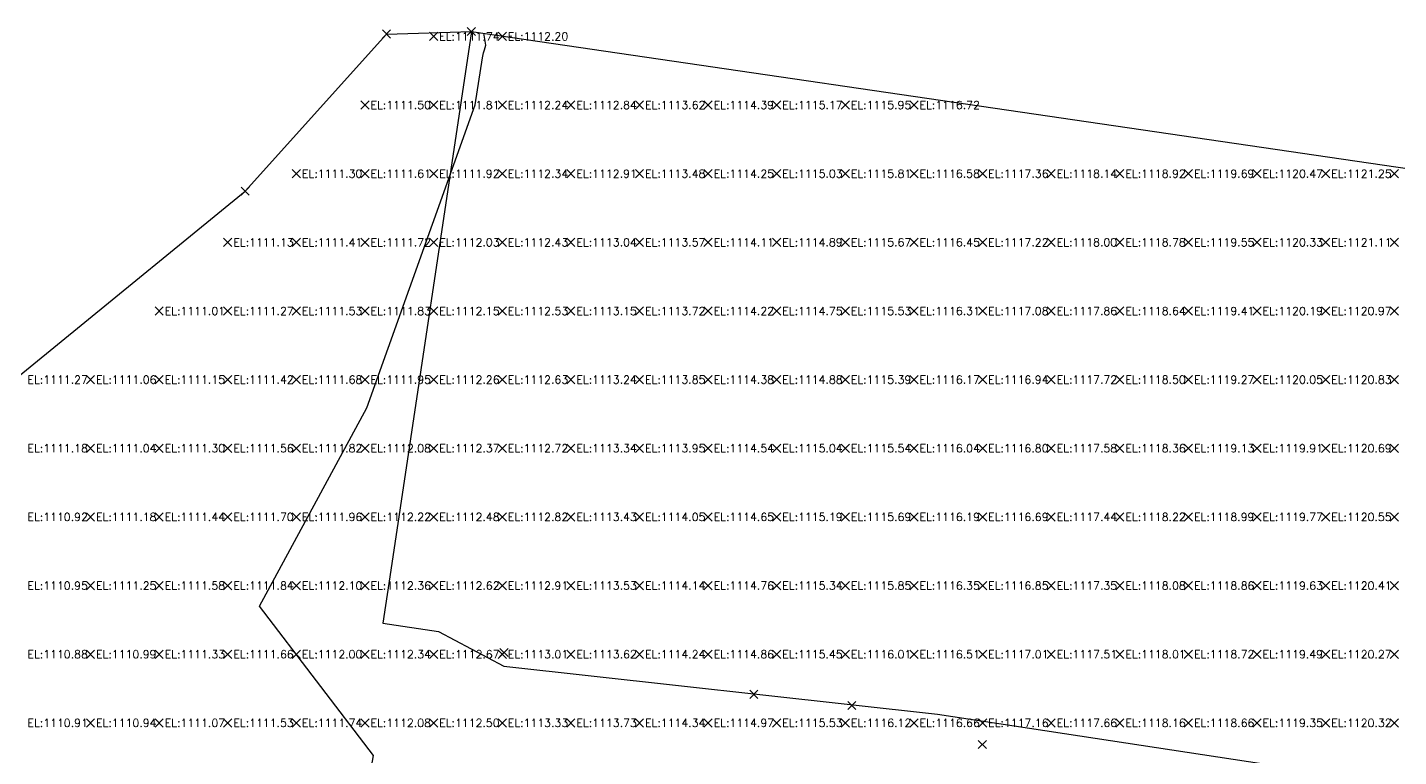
# Model space of a CAD drawing. Header units: metres. Extents: x -212 to 353974, y -37 to 356021.
# Drawn here: x 353731.4 to 353791.4, y 355989.6 to 356021.4 of the extents above; entities that cross this region are included whole.
import ezdxf

# ---------------------------------------------------------------- set-up
doc = ezdxf.new("R2010")
doc.units = ezdxf.units.M
for name, color, linetype in [('C-TINN-BNDY', 110, 'Continuous'), ('C-TOPO-MINR', 8, 'Continuous'), ('C-TOPO-TEXT', 7, 'Continuous'), ('Survey.td2', 7, 'Continuous'), ('V-NODE', 1, 'Continuous')]:
    doc.layers.add(name, color=color, linetype=linetype)
doc.styles.get("Standard").update_dxf_attribs({"font": 'simplex.shx'})

# ---------------------------------------------------------------- blocks, each defined once
blk = doc.blocks.new('*U1')
at = {"color": 0, "linetype": 'ByBlock', "lineweight": -2, "transparency": 16777216}
for p, q in [((-0.71, -0.71), (0.71, 0.71)), ((-0.71, 0.71), (0.71, -0.71))]:
    blk.add_line(p, q, dxfattribs=at)
blk = doc.blocks.new('*U176', base_point=(353773.1572, 355990.1027, 1117.2131))
at = {"layer": 'V-NODE', "lineweight": -2, "xscale": 0.25, "yscale": 0.25, "zscale": 0.25}
blk.add_blockref('*U1', (353773.1572, 355990.1027, 1117.2131), dxfattribs=at)
blk = doc.blocks.new('*U183', base_point=(353767.4479, 355991.8115, 1116.1686))
at = {"layer": 'V-NODE', "lineweight": -2, "xscale": 0.25, "yscale": 0.25, "zscale": 0.25}
blk.add_blockref('*U1', (353767.4479, 355991.8115, 1116.1686), dxfattribs=at)
blk = doc.blocks.new('*U184', base_point=(353763.1628, 355992.3002, 1115.3219))
at = {"layer": 'V-NODE', "lineweight": -2, "xscale": 0.25, "yscale": 0.25, "zscale": 0.25}
blk.add_blockref('*U1', (353763.1628, 355992.3002, 1115.3219), dxfattribs=at)
blk = doc.blocks.new('*U188', base_point=(353752.2422, 355994.1232, 1113.0227))
at = {"layer": 'V-NODE', "lineweight": -2, "xscale": 0.25, "yscale": 0.25, "zscale": 0.25}
blk.add_blockref('*U1', (353752.2422, 355994.1232, 1113.0227), dxfattribs=at)
blk = doc.blocks.new('*U189', base_point=(353750.817, 356021.2633, 1111.8628))
at = {"layer": 'V-NODE', "lineweight": -2, "xscale": 0.25, "yscale": 0.25, "zscale": 0.25}
blk.add_blockref('*U1', (353750.817, 356021.2633, 1111.8628), dxfattribs=at)
blk = doc.blocks.new('*U190', base_point=(353747.106, 356021.1524, 1111.5891))
at = {"layer": 'V-NODE', "lineweight": -2, "xscale": 0.25, "yscale": 0.25, "zscale": 0.25}
blk.add_blockref('*U1', (353747.106, 356021.1524, 1111.5891), dxfattribs=at)
blk = doc.blocks.new('*U191', base_point=(353740.9282, 356014.2822, 1111.0953))
at = {"layer": 'V-NODE', "lineweight": -2, "xscale": 0.25, "yscale": 0.25, "zscale": 0.25}
blk.add_blockref('*U1', (353740.9282, 356014.2822, 1111.0953), dxfattribs=at)

msp = doc.modelspace()

# ---------------------------------------------------------------- linework, layer by layer
at = {"color": 3, "elevation": 1111.8628}
msp.add_lwpolyline([(353750.81699, 356021.26334), (353747.25099, 355997.43972), (353746.94742, 355995.41161), (353749.37661, 355995.048), (353752.24224, 355993.52322), (353771.19746, 355991.43353), (353791.68017, 355988.31221)], dxfattribs=at)
at = {"layer": 'C-TINN-BNDY', "color": 110, "linetype": 'Continuous', "lineweight": -3, "flags": 128}
msp.add_lwpolyline([(353775.21, 355901.71), (353712.5622, 355912.7583), (353711.1267, 355918.6975), (353708.5155, 355980.861), (353708.0881, 355987.489), (353740.9282, 356014.2822), (353747.106, 356021.1524), (353750.817, 356021.2633), (353812.9376, 356012.1745), (353824.7355, 356011.2064), (353848.7661, 355967.131), (353822.562, 355923.4685), (353819.2654, 355908.4098), (353816.3578, 355900.5401), (353810.1026, 355899.8343), (353796.5514, 355900.0834), (353789.7496, 355900.5389), (353783.2739, 355900.8121), (353775.21, 355901.71)], close=True, dxfattribs=at)
at = {"layer": 'C-TOPO-MINR', "color": 8, "linetype": 'Continuous', "lineweight": -3, "elevation": 1112, "flags": 128}
msp.add_lwpolyline([(353746.35849, 355988.63643), (353746.54082, 355989.62886), (353741.55352, 355996.15112), (353746.23887, 356004.81979), (353750.98558, 356018.053), (353751.30668, 356020.11452), (353751.34693, 356020.32485), (353751.38988, 356020.46424), (353751.45386, 356020.66697), (353751.36105, 356021.1837)], dxfattribs=at)
at = {"layer": 'C-TOPO-TEXT', "color": 6, "linetype": 'Continuous', "lineweight": -3}
for p, q in [((353748.98618, 356020.86947, 1111.74008), (353749.34539, 356021.22868, 1111.74008)), ((353748.98618, 356021.22868, 1111.74008), (353749.34539, 356020.86947, 1111.74008)), ((353751.98618, 356020.86947, 1112.20215), (353752.34539, 356021.22868, 1112.20215)), ((353751.98618, 356021.22868, 1112.20215), (353752.34539, 356020.86947, 1112.20215)), ((353745.98618, 356017.86947, 1111.5022), (353746.34539, 356018.22868, 1111.5022)), ((353745.98618, 356018.22868, 1111.5022), (353746.34539, 356017.86947, 1111.5022)), ((353748.98618, 356017.86947, 1111.81101), (353749.34539, 356018.22868, 1111.81101)), ((353748.98618, 356018.22868, 1111.81101), (353749.34539, 356017.86947, 1111.81101)), ((353751.98618, 356017.86947, 1112.24231), (353752.34539, 356018.22868, 1112.24231)), ((353751.98618, 356018.22868, 1112.24231), (353752.34539, 356017.86947, 1112.24231)), ((353754.98618, 356017.86947, 1112.83956), (353755.34539, 356018.22868, 1112.83956)), ((353754.98618, 356018.22868, 1112.83956), (353755.34539, 356017.86947, 1112.83956)), ((353757.98618, 356017.86947, 1113.61653), (353758.34539, 356018.22868, 1113.61653)), ((353757.98618, 356018.22868, 1113.61653), (353758.34539, 356017.86947, 1113.61653)), ((353760.98618, 356017.86947, 1114.39349), (353761.34539, 356018.22868, 1114.39349)), ((353760.98618, 356018.22868, 1114.39349), (353761.34539, 356017.86947, 1114.39349)), ((353763.98618, 356017.86947, 1115.17046), (353764.34539, 356018.22868, 1115.17046)), ((353763.98618, 356018.22868, 1115.17046), (353764.34539, 356017.86947, 1115.17046)), ((353766.98618, 356017.86947, 1115.94742), (353767.34539, 356018.22868, 1115.94742)), ((353766.98618, 356018.22868, 1115.94742), (353767.34539, 356017.86947, 1115.94742)), ((353769.98618, 356017.86947, 1116.72439), (353770.34539, 356018.22868, 1116.72439)), ((353769.98618, 356018.22868, 1116.72439), (353770.34539, 356017.86947, 1116.72439)), ((353742.98618, 356014.86947, 1111.29927), (353743.34539, 356015.22868, 1111.29927)), ((353742.98618, 356015.22868, 1111.29927), (353743.34539, 356014.86947, 1111.29927)), ((353745.98618, 356014.86947, 1111.61106), (353746.34539, 356015.22868, 1111.61106)), ((353745.98618, 356015.22868, 1111.61106), (353746.34539, 356014.86947, 1111.61106)), ((353748.98618, 356014.86947, 1111.92285), (353749.34539, 356015.22868, 1111.92285)), ((353748.98618, 356015.22868, 1111.92285), (353749.34539, 356014.86947, 1111.92285)), ((353751.98618, 356014.86947, 1112.33819), (353752.34539, 356015.22868, 1112.33819)), ((353751.98618, 356015.22868, 1112.33819), (353752.34539, 356014.86947, 1112.33819)), ((353754.98618, 356014.86947, 1112.91196), (353755.34539, 356015.22868, 1112.91196)), ((353754.98618, 356015.22868, 1112.91196), (353755.34539, 356014.86947, 1112.91196)), ((353757.98618, 356014.86947, 1113.47697), (353758.34539, 356015.22868, 1113.47697)), ((353757.98618, 356015.22868, 1113.47697), (353758.34539, 356014.86947, 1113.47697)), ((353760.98618, 356014.86947, 1114.25394), (353761.34539, 356015.22868, 1114.25394)), ((353760.98618, 356015.22868, 1114.25394), (353761.34539, 356014.86947, 1114.25394)), ((353763.98618, 356014.86947, 1115.0309), (353764.34539, 356015.22868, 1115.0309)), ((353763.98618, 356015.22868, 1115.0309), (353764.34539, 356014.86947, 1115.0309)), ((353766.98618, 356014.86947, 1115.80786), (353767.34539, 356015.22868, 1115.80786)), ((353766.98618, 356015.22868, 1115.80786), (353767.34539, 356014.86947, 1115.80786)), ((353769.98618, 356014.86947, 1116.58483), (353770.34539, 356015.22868, 1116.58483)), ((353769.98618, 356015.22868, 1116.58483), (353770.34539, 356014.86947, 1116.58483)), ((353772.98618, 356014.86947, 1117.36179), (353773.34539, 356015.22868, 1117.36179)), ((353772.98618, 356015.22868, 1117.36179), (353773.34539, 356014.86947, 1117.36179)), ((353775.98618, 356014.86947, 1118.13876), (353776.34539, 356015.22868, 1118.13876)), ((353775.98618, 356015.22868, 1118.13876), (353776.34539, 356014.86947, 1118.13876)), ((353778.98618, 356014.86947, 1118.91572), (353779.34539, 356015.22868, 1118.91572)), ((353778.98618, 356015.22868, 1118.91572), (353779.34539, 356014.86947, 1118.91572)), ((353781.98618, 356014.86947, 1119.69269), (353782.34539, 356015.22868, 1119.69269)), ((353781.98618, 356015.22868, 1119.69269), (353782.34539, 356014.86947, 1119.69269)), ((353784.98618, 356014.86947, 1120.46965), (353785.34539, 356015.22868, 1120.46965)), ((353784.98618, 356015.22868, 1120.46965), (353785.34539, 356014.86947, 1120.46965)), ((353787.98618, 356014.86947, 1121.24662), (353788.34539, 356015.22868, 1121.24662)), ((353787.98618, 356015.22868, 1121.24662), (353788.34539, 356014.86947, 1121.24662)), ((353790.98618, 356014.86947, 1122.02358), (353791.34539, 356015.22868, 1122.02358)), ((353790.98618, 356015.22868, 1122.02358), (353791.34539, 356014.86947, 1122.02358)), ((353739.98618, 356011.86947, 1111.13388), (353740.34539, 356012.22868, 1111.13388)), ((353739.98618, 356012.22868, 1111.13388), (353740.34539, 356011.86947, 1111.13388)), ((353742.98618, 356011.86947, 1111.41111), (353743.34539, 356012.22868, 1111.41111)), ((353742.98618, 356012.22868, 1111.41111), (353743.34539, 356011.86947, 1111.41111)), ((353745.98618, 356011.86947, 1111.7229), (353746.34539, 356012.22868, 1111.7229)), ((353745.98618, 356012.22868, 1111.7229), (353746.34539, 356011.86947, 1111.7229)), ((353748.98618, 356011.86947, 1112.03469), (353749.34539, 356012.22868, 1112.03469)), ((353748.98618, 356012.22868, 1112.03469), (353749.34539, 356011.86947, 1112.03469)), ((353751.98618, 356011.86947, 1112.43408), (353752.34539, 356012.22868, 1112.43408)), ((353751.98618, 356012.22868, 1112.43408), (353752.34539, 356011.86947, 1112.43408)), ((353754.98618, 356011.86947, 1113.0447), (353755.34539, 356012.22868, 1113.0447)), ((353754.98618, 356012.22868, 1113.0447), (353755.34539, 356011.86947, 1113.0447)), ((353757.98618, 356011.86947, 1113.5684), (353758.34539, 356012.22868, 1113.5684)), ((353757.98618, 356012.22868, 1113.5684), (353758.34539, 356011.86947, 1113.5684)), ((353760.98618, 356011.86947, 1114.11438), (353761.34539, 356012.22868, 1114.11438)), ((353760.98618, 356012.22868, 1114.11438), (353761.34539, 356011.86947, 1114.11438)), ((353763.98618, 356011.86947, 1114.89134), (353764.34539, 356012.22868, 1114.89134)), ((353763.98618, 356012.22868, 1114.89134), (353764.34539, 356011.86947, 1114.89134)), ((353766.98618, 356011.86947, 1115.66831), (353767.34539, 356012.22868, 1115.66831)), ((353766.98618, 356012.22868, 1115.66831), (353767.34539, 356011.86947, 1115.66831)), ((353769.98618, 356011.86947, 1116.44527), (353770.34539, 356012.22868, 1116.44527)), ((353769.98618, 356012.22868, 1116.44527), (353770.34539, 356011.86947, 1116.44527)), ((353772.98618, 356011.86947, 1117.22224), (353773.34539, 356012.22868, 1117.22224)), ((353772.98618, 356012.22868, 1117.22224), (353773.34539, 356011.86947, 1117.22224)), ((353775.98618, 356011.86947, 1117.9992), (353776.34539, 356012.22868, 1117.9992)), ((353775.98618, 356012.22868, 1117.9992), (353776.34539, 356011.86947, 1117.9992)), ((353778.98618, 356011.86947, 1118.77617), (353779.34539, 356012.22868, 1118.77617)), ((353778.98618, 356012.22868, 1118.77617), (353779.34539, 356011.86947, 1118.77617)), ((353781.98618, 356011.86947, 1119.55313), (353782.34539, 356012.22868, 1119.55313)), ((353781.98618, 356012.22868, 1119.55313), (353782.34539, 356011.86947, 1119.55313)), ((353784.98618, 356011.86947, 1120.3301), (353785.34539, 356012.22868, 1120.3301)), ((353784.98618, 356012.22868, 1120.3301), (353785.34539, 356011.86947, 1120.3301)), ((353787.98618, 356011.86947, 1121.10706), (353788.34539, 356012.22868, 1121.10706)), ((353787.98618, 356012.22868, 1121.10706), (353788.34539, 356011.86947, 1121.10706)), ((353790.98618, 356011.86947, 1121.88402), (353791.34539, 356012.22868, 1121.88402)), ((353790.98618, 356012.22868, 1121.88402), (353791.34539, 356011.86947, 1121.88402)), ((353736.98618, 356008.86947, 1111.01425), (353737.34539, 356009.22868, 1111.01425)), ((353736.98618, 356009.22868, 1111.01425), (353737.34539, 356008.86947, 1111.01425)), ((353739.98618, 356008.86947, 1111.27459), (353740.34539, 356009.22868, 1111.27459)), ((353739.98618, 356009.22868, 1111.27459), (353740.34539, 356008.86947, 1111.27459)), ((353742.98618, 356008.86947, 1111.53494), (353743.34539, 356009.22868, 1111.53494)), ((353742.98618, 356009.22868, 1111.53494), (353743.34539, 356008.86947, 1111.53494)), ((353745.98618, 356008.86947, 1111.83474), (353746.34539, 356009.22868, 1111.83474)), ((353745.98618, 356009.22868, 1111.83474), (353746.34539, 356008.86947, 1111.83474)), ((353748.98618, 356008.86947, 1112.14653), (353749.34539, 356009.22868, 1112.14653)), ((353748.98618, 356009.22868, 1112.14653), (353749.34539, 356008.86947, 1112.14653)), ((353751.98618, 356008.86947, 1112.52996), (353752.34539, 356009.22868, 1112.52996)), ((353751.98618, 356009.22868, 1112.52996), (353752.34539, 356008.86947, 1112.52996)), ((353754.98618, 356008.86947, 1113.14557), (353755.34539, 356009.22868, 1113.14557)), ((353754.98618, 356009.22868, 1113.14557), (353755.34539, 356008.86947, 1113.14557)), ((353757.98618, 356008.86947, 1113.72415), (353758.34539, 356009.22868, 1113.72415)), ((353757.98618, 356009.22868, 1113.72415), (353758.34539, 356008.86947, 1113.72415)), ((353760.98618, 356008.86947, 1114.22472), (353761.34539, 356009.22868, 1114.22472)), ((353760.98618, 356009.22868, 1114.22472), (353761.34539, 356008.86947, 1114.22472)), ((353763.98618, 356008.86947, 1114.75179), (353764.34539, 356009.22868, 1114.75179)), ((353763.98618, 356009.22868, 1114.75179), (353764.34539, 356008.86947, 1114.75179)), ((353766.98618, 356008.86947, 1115.52875), (353767.34539, 356009.22868, 1115.52875)), ((353766.98618, 356009.22868, 1115.52875), (353767.34539, 356008.86947, 1115.52875)), ((353769.98618, 356008.86947, 1116.30572), (353770.34539, 356009.22868, 1116.30572)), ((353769.98618, 356009.22868, 1116.30572), (353770.34539, 356008.86947, 1116.30572)), ((353772.98618, 356008.86947, 1117.08268), (353773.34539, 356009.22868, 1117.08268)), ((353772.98618, 356009.22868, 1117.08268), (353773.34539, 356008.86947, 1117.08268)), ((353775.98618, 356008.86947, 1117.85965), (353776.34539, 356009.22868, 1117.85965)), ((353775.98618, 356009.22868, 1117.85965), (353776.34539, 356008.86947, 1117.85965)), ((353778.98618, 356008.86947, 1118.63661), (353779.34539, 356009.22868, 1118.63661)), ((353778.98618, 356009.22868, 1118.63661), (353779.34539, 356008.86947, 1118.63661)), ((353781.98618, 356008.86947, 1119.41358), (353782.34539, 356009.22868, 1119.41358)), ((353781.98618, 356009.22868, 1119.41358), (353782.34539, 356008.86947, 1119.41358)), ((353784.98618, 356008.86947, 1120.19054), (353785.34539, 356009.22868, 1120.19054)), ((353784.98618, 356009.22868, 1120.19054), (353785.34539, 356008.86947, 1120.19054)), ((353787.98618, 356008.86947, 1120.9675), (353788.34539, 356009.22868, 1120.9675)), ((353787.98618, 356009.22868, 1120.9675), (353788.34539, 356008.86947, 1120.9675)), ((353790.98618, 356008.86947, 1121.74447), (353791.34539, 356009.22868, 1121.74447)), ((353790.98618, 356009.22868, 1121.74447), (353791.34539, 356008.86947, 1121.74447)), ((353733.98618, 356005.86947, 1111.06049), (353734.34539, 356006.22868, 1111.06049)), ((353733.98618, 356006.22868, 1111.06049), (353734.34539, 356005.86947, 1111.06049)), ((353736.98618, 356005.86947, 1111.15496), (353737.34539, 356006.22868, 1111.15496)), ((353736.98618, 356006.22868, 1111.15496), (353737.34539, 356005.86947, 1111.15496)), ((353739.98618, 356005.86947, 1111.41531), (353740.34539, 356006.22868, 1111.41531)), ((353739.98618, 356006.22868, 1111.41531), (353740.34539, 356005.86947, 1111.41531)), ((353742.98618, 356005.86947, 1111.67565), (353743.34539, 356006.22868, 1111.67565)), ((353742.98618, 356006.22868, 1111.67565), (353743.34539, 356005.86947, 1111.67565)), ((353745.98618, 356005.86947, 1111.94658), (353746.34539, 356006.22868, 1111.94658)), ((353745.98618, 356006.22868, 1111.94658), (353746.34539, 356005.86947, 1111.94658)), ((353748.98618, 356005.86947, 1112.25837), (353749.34539, 356006.22868, 1112.25837)), ((353748.98618, 356006.22868, 1112.25837), (353749.34539, 356005.86947, 1112.25837)), ((353751.98618, 356005.86947, 1112.62585), (353752.34539, 356006.22868, 1112.62585)), ((353751.98618, 356006.22868, 1112.62585), (353752.34539, 356005.86947, 1112.62585)), ((353754.98618, 356005.86947, 1113.24146), (353755.34539, 356006.22868, 1113.24146)), ((353754.98618, 356006.22868, 1113.24146), (353755.34539, 356005.86947, 1113.24146)), ((353757.98618, 356005.86947, 1113.84685), (353758.34539, 356006.22868, 1113.84685)), ((353757.98618, 356006.22868, 1113.84685), (353758.34539, 356005.86947, 1113.84685)), ((353760.98618, 356005.86947, 1114.38149), (353761.34539, 356006.22868, 1114.38149)), ((353760.98618, 356006.22868, 1114.38149), (353761.34539, 356005.86947, 1114.38149)), ((353763.98618, 356005.86947, 1114.88103), (353764.34539, 356006.22868, 1114.88103)), ((353763.98618, 356006.22868, 1114.88103), (353764.34539, 356005.86947, 1114.88103)), ((353766.98618, 356005.86947, 1115.3892), (353767.34539, 356006.22868, 1115.3892)), ((353766.98618, 356006.22868, 1115.3892), (353767.34539, 356005.86947, 1115.3892)), ((353769.98618, 356005.86947, 1116.16616), (353770.34539, 356006.22868, 1116.16616)), ((353769.98618, 356006.22868, 1116.16616), (353770.34539, 356005.86947, 1116.16616)), ((353772.98618, 356005.86947, 1116.94313), (353773.34539, 356006.22868, 1116.94313)), ((353772.98618, 356006.22868, 1116.94313), (353773.34539, 356005.86947, 1116.94313)), ((353775.98618, 356005.86947, 1117.72009), (353776.34539, 356006.22868, 1117.72009)), ((353775.98618, 356006.22868, 1117.72009), (353776.34539, 356005.86947, 1117.72009)), ((353778.98618, 356005.86947, 1118.49705), (353779.34539, 356006.22868, 1118.49705)), ((353778.98618, 356006.22868, 1118.49705), (353779.34539, 356005.86947, 1118.49705)), ((353781.98618, 356005.86947, 1119.27402), (353782.34539, 356006.22868, 1119.27402)), ((353781.98618, 356006.22868, 1119.27402), (353782.34539, 356005.86947, 1119.27402)), ((353784.98618, 356005.86947, 1120.05098), (353785.34539, 356006.22868, 1120.05098)), ((353784.98618, 356006.22868, 1120.05098), (353785.34539, 356005.86947, 1120.05098)), ((353787.98618, 356005.86947, 1120.82795), (353788.34539, 356006.22868, 1120.82795)), ((353787.98618, 356006.22868, 1120.82795), (353788.34539, 356005.86947, 1120.82795)), ((353790.98618, 356005.86947, 1121.60491), (353791.34539, 356006.22868, 1121.60491)), ((353790.98618, 356006.22868, 1121.60491), (353791.34539, 356005.86947, 1121.60491)), ((353733.98618, 356002.86947, 1111.03533), (353734.34539, 356003.22868, 1111.03533)), ((353733.98618, 356003.22868, 1111.03533), (353734.34539, 356002.86947, 1111.03533)), ((353736.98618, 356002.86947, 1111.29568), (353737.34539, 356003.22868, 1111.29568)), ((353736.98618, 356003.22868, 1111.29568), (353737.34539, 356002.86947, 1111.29568)), ((353739.98618, 356002.86947, 1111.55602), (353740.34539, 356003.22868, 1111.55602)), ((353739.98618, 356003.22868, 1111.55602), (353740.34539, 356002.86947, 1111.55602)), ((353742.98618, 356002.86947, 1111.81637), (353743.34539, 356003.22868, 1111.81637)), ((353742.98618, 356003.22868, 1111.81637), (353743.34539, 356002.86947, 1111.81637)), ((353745.98618, 356002.86947, 1112.07671), (353746.34539, 356003.22868, 1112.07671)), ((353745.98618, 356003.22868, 1112.07671), (353746.34539, 356002.86947, 1112.07671)), ((353748.98618, 356002.86947, 1112.37021), (353749.34539, 356003.22868, 1112.37021)), ((353748.98618, 356003.22868, 1112.37021), (353749.34539, 356002.86947, 1112.37021)), ((353751.98618, 356002.86947, 1112.72173), (353752.34539, 356003.22868, 1112.72173)), ((353751.98618, 356003.22868, 1112.72173), (353752.34539, 356002.86947, 1112.72173)), ((353754.98618, 356002.86947, 1113.33734), (353755.34539, 356003.22868, 1113.33734)), ((353754.98618, 356003.22868, 1113.33734), (353755.34539, 356002.86947, 1113.33734)), ((353757.98618, 356002.86947, 1113.95295), (353758.34539, 356003.22868, 1113.95295)), ((353757.98618, 356003.22868, 1113.95295), (353758.34539, 356002.86947, 1113.95295)), ((353760.98618, 356002.86947, 1114.53633), (353761.34539, 356003.22868, 1114.53633)), ((353760.98618, 356003.22868, 1114.53633), (353761.34539, 356002.86947, 1114.53633)), ((353763.98618, 356002.86947, 1115.03848), (353764.34539, 356003.22868, 1115.03848)), ((353763.98618, 356003.22868, 1115.03848), (353764.34539, 356002.86947, 1115.03848)), ((353766.98618, 356002.86947, 1115.53735), (353767.34539, 356003.22868, 1115.53735)), ((353766.98618, 356003.22868, 1115.53735), (353767.34539, 356002.86947, 1115.53735)), ((353769.98618, 356002.86947, 1116.03621), (353770.34539, 356003.22868, 1116.03621)), ((353769.98618, 356003.22868, 1116.03621), (353770.34539, 356002.86947, 1116.03621)), ((353772.98618, 356002.86947, 1116.80357), (353773.34539, 356003.22868, 1116.80357)), ((353772.98618, 356003.22868, 1116.80357), (353773.34539, 356002.86947, 1116.80357)), ((353775.98618, 356002.86947, 1117.58053), (353776.34539, 356003.22868, 1117.58053)), ((353775.98618, 356003.22868, 1117.58053), (353776.34539, 356002.86947, 1117.58053)), ((353778.98618, 356002.86947, 1118.3575), (353779.34539, 356003.22868, 1118.3575)), ((353778.98618, 356003.22868, 1118.3575), (353779.34539, 356002.86947, 1118.3575)), ((353781.98618, 356002.86947, 1119.13446), (353782.34539, 356003.22868, 1119.13446)), ((353781.98618, 356003.22868, 1119.13446), (353782.34539, 356002.86947, 1119.13446)), ((353784.98618, 356002.86947, 1119.91143), (353785.34539, 356003.22868, 1119.91143)), ((353784.98618, 356003.22868, 1119.91143), (353785.34539, 356002.86947, 1119.91143)), ((353787.98618, 356002.86947, 1120.68839), (353788.34539, 356003.22868, 1120.68839)), ((353787.98618, 356003.22868, 1120.68839), (353788.34539, 356002.86947, 1120.68839)), ((353790.98618, 356002.86947, 1121.46536), (353791.34539, 356003.22868, 1121.46536)), ((353790.98618, 356003.22868, 1121.46536), (353791.34539, 356002.86947, 1121.46536)), ((353733.98618, 355999.86947, 1111.17605), (353734.34539, 356000.22868, 1111.17605)), ((353733.98618, 356000.22868, 1111.17605), (353734.34539, 355999.86947, 1111.17605)), ((353736.98618, 355999.86947, 1111.43639), (353737.34539, 356000.22868, 1111.43639)), ((353736.98618, 356000.22868, 1111.43639), (353737.34539, 355999.86947, 1111.43639)), ((353739.98618, 355999.86947, 1111.69674), (353740.34539, 356000.22868, 1111.69674)), ((353739.98618, 356000.22868, 1111.69674), (353740.34539, 355999.86947, 1111.69674)), ((353742.98618, 355999.86947, 1111.95708), (353743.34539, 356000.22868, 1111.95708)), ((353742.98618, 356000.22868, 1111.95708), (353743.34539, 355999.86947, 1111.95708)), ((353745.98618, 355999.86947, 1112.21743), (353746.34539, 356000.22868, 1112.21743)), ((353745.98618, 356000.22868, 1112.21743), (353746.34539, 355999.86947, 1112.21743)), ((353748.98618, 355999.86947, 1112.48205), (353749.34539, 356000.22868, 1112.48205)), ((353748.98618, 356000.22868, 1112.48205), (353749.34539, 355999.86947, 1112.48205)), ((353751.98618, 355999.86947, 1112.81762), (353752.34539, 356000.22868, 1112.81762)), ((353751.98618, 356000.22868, 1112.81762), (353752.34539, 355999.86947, 1112.81762)), ((353754.98618, 355999.86947, 1113.43323), (353755.34539, 356000.22868, 1113.43323)), ((353754.98618, 356000.22868, 1113.43323), (353755.34539, 355999.86947, 1113.43323)), ((353757.98618, 355999.86947, 1114.04883), (353758.34539, 356000.22868, 1114.04883)), ((353757.98618, 356000.22868, 1114.04883), (353758.34539, 355999.86947, 1114.04883)), ((353760.98618, 355999.86947, 1114.64899), (353761.34539, 356000.22868, 1114.64899)), ((353760.98618, 356000.22868, 1114.64899), (353761.34539, 355999.86947, 1114.64899)), ((353763.98618, 355999.86947, 1115.19367), (353764.34539, 356000.22868, 1115.19367)), ((353763.98618, 356000.22868, 1115.19367), (353764.34539, 355999.86947, 1115.19367)), ((353766.98618, 355999.86947, 1115.69479), (353767.34539, 356000.22868, 1115.69479)), ((353766.98618, 356000.22868, 1115.69479), (353767.34539, 355999.86947, 1115.69479)), ((353769.98618, 355999.86947, 1116.19366), (353770.34539, 356000.22868, 1116.19366)), ((353769.98618, 356000.22868, 1116.19366), (353770.34539, 355999.86947, 1116.19366)), ((353772.98618, 355999.86947, 1116.69253), (353773.34539, 356000.22868, 1116.69253)), ((353772.98618, 356000.22868, 1116.69253), (353773.34539, 355999.86947, 1116.69253)), ((353775.98618, 355999.86947, 1117.44098), (353776.34539, 356000.22868, 1117.44098)), ((353775.98618, 356000.22868, 1117.44098), (353776.34539, 355999.86947, 1117.44098)), ((353778.98618, 355999.86947, 1118.21794), (353779.34539, 356000.22868, 1118.21794)), ((353778.98618, 356000.22868, 1118.21794), (353779.34539, 355999.86947, 1118.21794)), ((353781.98618, 355999.86947, 1118.99491), (353782.34539, 356000.22868, 1118.99491)), ((353781.98618, 356000.22868, 1118.99491), (353782.34539, 355999.86947, 1118.99491)), ((353784.98618, 355999.86947, 1119.77187), (353785.34539, 356000.22868, 1119.77187)), ((353784.98618, 356000.22868, 1119.77187), (353785.34539, 355999.86947, 1119.77187)), ((353787.98618, 355999.86947, 1120.54884), (353788.34539, 356000.22868, 1120.54884)), ((353787.98618, 356000.22868, 1120.54884), (353788.34539, 355999.86947, 1120.54884)), ((353790.98618, 355999.86947, 1121.3258), (353791.34539, 356000.22868, 1121.3258)), ((353790.98618, 356000.22868, 1121.3258), (353791.34539, 355999.86947, 1121.3258)), ((353733.98618, 355996.86947, 1111.25003), (353734.34539, 355997.22868, 1111.25003)), ((353733.98618, 355997.22868, 1111.25003), (353734.34539, 355996.86947, 1111.25003)), ((353736.98618, 355996.86947, 1111.57711), (353737.34539, 355997.22868, 1111.57711)), ((353736.98618, 355997.22868, 1111.57711), (353737.34539, 355996.86947, 1111.57711)), ((353739.98618, 355996.86947, 1111.83745), (353740.34539, 355997.22868, 1111.83745)), ((353739.98618, 355997.22868, 1111.83745), (353740.34539, 355996.86947, 1111.83745)), ((353742.98618, 355996.86947, 1112.0978), (353743.34539, 355997.22868, 1112.0978)), ((353742.98618, 355997.22868, 1112.0978), (353743.34539, 355996.86947, 1112.0978)), ((353745.98618, 355996.86947, 1112.35814), (353746.34539, 355997.22868, 1112.35814)), ((353745.98618, 355997.22868, 1112.35814), (353746.34539, 355996.86947, 1112.35814)), ((353748.98618, 355996.86947, 1112.61849), (353749.34539, 355997.22868, 1112.61849)), ((353748.98618, 355997.22868, 1112.61849), (353749.34539, 355996.86947, 1112.61849)), ((353751.98618, 355996.86947, 1112.9135), (353752.34539, 355997.22868, 1112.9135)), ((353751.98618, 355997.22868, 1112.9135), (353752.34539, 355996.86947, 1112.9135)), ((353754.98618, 355996.86947, 1113.52911), (353755.34539, 355997.22868, 1113.52911)), ((353754.98618, 355997.22868, 1113.52911), (353755.34539, 355996.86947, 1113.52911)), ((353757.98618, 355996.86947, 1114.14472), (353758.34539, 355997.22868, 1114.14472)), ((353757.98618, 355997.22868, 1114.14472), (353758.34539, 355996.86947, 1114.14472)), ((353760.98618, 355996.86947, 1114.76), (353761.34539, 355997.22868, 1114.76)), ((353760.98618, 355997.22868, 1114.76), (353761.34539, 355996.86947, 1114.76)), ((353763.98618, 355996.86947, 1115.34012), (353764.34539, 355997.22868, 1115.34012)), ((353763.98618, 355997.22868, 1115.34012), (353764.34539, 355996.86947, 1115.34012)), ((353766.98618, 355996.86947, 1115.85101), (353767.34539, 355997.22868, 1115.85101)), ((353766.98618, 355997.22868, 1115.85101), (353767.34539, 355996.86947, 1115.85101)), ((353769.98618, 355996.86947, 1116.3511), (353770.34539, 355997.22868, 1116.3511)), ((353769.98618, 355997.22868, 1116.3511), (353770.34539, 355996.86947, 1116.3511)), ((353772.98618, 355996.86947, 1116.84997), (353773.34539, 355997.22868, 1116.84997)), ((353772.98618, 355997.22868, 1116.84997), (353773.34539, 355996.86947, 1116.84997)), ((353775.98618, 355996.86947, 1117.34884), (353776.34539, 355997.22868, 1117.34884)), ((353775.98618, 355997.22868, 1117.34884), (353776.34539, 355996.86947, 1117.34884)), ((353778.98618, 355996.86947, 1118.07839), (353779.34539, 355997.22868, 1118.07839)), ((353778.98618, 355997.22868, 1118.07839), (353779.34539, 355996.86947, 1118.07839)), ((353781.98618, 355996.86947, 1118.85535), (353782.34539, 355997.22868, 1118.85535)), ((353781.98618, 355997.22868, 1118.85535), (353782.34539, 355996.86947, 1118.85535)), ((353784.98618, 355996.86947, 1119.63232), (353785.34539, 355997.22868, 1119.63232)), ((353784.98618, 355997.22868, 1119.63232), (353785.34539, 355996.86947, 1119.63232)), ((353787.98618, 355996.86947, 1120.40928), (353788.34539, 355997.22868, 1120.40928)), ((353787.98618, 355997.22868, 1120.40928), (353788.34539, 355996.86947, 1120.40928)), ((353790.98618, 355996.86947, 1121.18624), (353791.34539, 355997.22868, 1121.18624)), ((353790.98618, 355997.22868, 1121.18624), (353791.34539, 355996.86947, 1121.18624)), ((353733.98618, 355993.86947, 1110.99154), (353734.34539, 355994.22868, 1110.99154)), ((353733.98618, 355994.22868, 1110.99154), (353734.34539, 355993.86947, 1110.99154)), ((353736.98618, 355993.86947, 1111.32905), (353737.34539, 355994.22868, 1111.32905)), ((353736.98618, 355994.22868, 1111.32905), (353737.34539, 355993.86947, 1111.32905)), ((353739.98618, 355993.86947, 1111.6648), (353740.34539, 355994.22868, 1111.6648)), ((353739.98618, 355994.22868, 1111.6648), (353740.34539, 355993.86947, 1111.6648)), ((353742.98618, 355993.86947, 1112.00055), (353743.34539, 355994.22868, 1112.00055)), ((353742.98618, 355994.22868, 1112.00055), (353743.34539, 355993.86947, 1112.00055)), ((353745.98618, 355993.86947, 1112.3363), (353746.34539, 355994.22868, 1112.3363)), ((353745.98618, 355994.22868, 1112.3363), (353746.34539, 355993.86947, 1112.3363)), ((353748.98618, 355993.86947, 1112.67205), (353749.34539, 355994.22868, 1112.67205)), ((353748.98618, 355994.22868, 1112.67205), (353749.34539, 355993.86947, 1112.67205)), ((353751.98618, 355993.86947, 1113.00953), (353752.34539, 355994.22868, 1113.00953)), ((353751.98618, 355994.22868, 1113.00953), (353752.34539, 355993.86947, 1113.00953)), ((353754.98618, 355993.86947, 1113.625), (353755.34539, 355994.22868, 1113.625)), ((353754.98618, 355994.22868, 1113.625), (353755.34539, 355993.86947, 1113.625)), ((353757.98618, 355993.86947, 1114.2406), (353758.34539, 355994.22868, 1114.2406)), ((353757.98618, 355994.22868, 1114.2406), (353758.34539, 355993.86947, 1114.2406)), ((353760.98618, 355993.86947, 1114.85621), (353761.34539, 355994.22868, 1114.85621)), ((353760.98618, 355994.22868, 1114.85621), (353761.34539, 355993.86947, 1114.85621)), ((353763.98618, 355993.86947, 1115.45113), (353764.34539, 355994.22868, 1115.45113)), ((353763.98618, 355994.22868, 1115.45113), (353764.34539, 355993.86947, 1115.45113)), ((353766.98618, 355993.86947, 1116.00585), (353767.34539, 355994.22868, 1116.00585)), ((353766.98618, 355994.22868, 1116.00585), (353767.34539, 355993.86947, 1116.00585)), ((353769.98618, 355993.86947, 1116.50835), (353770.34539, 355994.22868, 1116.50835)), ((353769.98618, 355994.22868, 1116.50835), (353770.34539, 355993.86947, 1116.50835)), ((353772.98618, 355993.86947, 1117.00742), (353773.34539, 355994.22868, 1117.00742)), ((353772.98618, 355994.22868, 1117.00742), (353773.34539, 355993.86947, 1117.00742)), ((353775.98618, 355993.86947, 1117.50629), (353776.34539, 355994.22868, 1117.50629)), ((353775.98618, 355994.22868, 1117.50629), (353776.34539, 355993.86947, 1117.50629)), ((353778.98618, 355993.86947, 1118.00516), (353779.34539, 355994.22868, 1118.00516)), ((353778.98618, 355994.22868, 1118.00516), (353779.34539, 355993.86947, 1118.00516)), ((353781.98618, 355993.86947, 1118.7158), (353782.34539, 355994.22868, 1118.7158)), ((353781.98618, 355994.22868, 1118.7158), (353782.34539, 355993.86947, 1118.7158)), ((353784.98618, 355993.86947, 1119.49276), (353785.34539, 355994.22868, 1119.49276)), ((353784.98618, 355994.22868, 1119.49276), (353785.34539, 355993.86947, 1119.49276)), ((353787.98618, 355993.86947, 1120.26972), (353788.34539, 355994.22868, 1120.26972)), ((353787.98618, 355994.22868, 1120.26972), (353788.34539, 355993.86947, 1120.26972)), ((353790.98618, 355993.86947, 1121.04669), (353791.34539, 355994.22868, 1121.04669)), ((353790.98618, 355994.22868, 1121.04669), (353791.34539, 355993.86947, 1121.04669)), ((353733.98618, 355990.86947, 1110.94101), (353734.34539, 355991.22868, 1110.94101)), ((353733.98618, 355991.22868, 1110.94101), (353734.34539, 355990.86947, 1110.94101)), ((353736.98618, 355990.86947, 1111.0724), (353737.34539, 355991.22868, 1111.0724)), ((353736.98618, 355991.22868, 1111.0724), (353737.34539, 355990.86947, 1111.0724)), ((353739.98618, 355990.86947, 1111.52735), (353740.34539, 355991.22868, 1111.52735)), ((353739.98618, 355991.22868, 1111.52735), (353740.34539, 355990.86947, 1111.52735)), ((353742.98618, 355990.86947, 1111.74382), (353743.34539, 355991.22868, 1111.74382)), ((353742.98618, 355991.22868, 1111.74382), (353743.34539, 355990.86947, 1111.74382)), ((353745.98618, 355990.86947, 1112.07957), (353746.34539, 355991.22868, 1112.07957)), ((353745.98618, 355991.22868, 1112.07957), (353746.34539, 355990.86947, 1112.07957)), ((353748.98618, 355990.86947, 1112.49587), (353749.34539, 355991.22868, 1112.49587)), ((353748.98618, 355991.22868, 1112.49587), (353749.34539, 355990.86947, 1112.49587)), ((353751.98618, 355990.86947, 1113.33055), (353752.34539, 355991.22868, 1113.33055)), ((353751.98618, 355991.22868, 1113.33055), (353752.34539, 355990.86947, 1113.33055)), ((353754.98618, 355990.86947, 1113.72665), (353755.34539, 355991.22868, 1113.72665)), ((353754.98618, 355991.22868, 1113.72665), (353755.34539, 355990.86947, 1113.72665)), ((353757.98618, 355990.86947, 1114.34114), (353758.34539, 355991.22868, 1114.34114)), ((353757.98618, 355991.22868, 1114.34114), (353758.34539, 355990.86947, 1114.34114)), ((353760.98618, 355990.86947, 1114.96984), (353761.34539, 355991.22868, 1114.96984)), ((353760.98618, 355991.22868, 1114.96984), (353761.34539, 355990.86947, 1114.96984)), ((353763.98618, 355990.86947, 1115.53364), (353764.34539, 355991.22868, 1115.53364)), ((353763.98618, 355991.22868, 1115.53364), (353764.34539, 355990.86947, 1115.53364)), ((353766.98618, 355990.86947, 1116.12234), (353767.34539, 355991.22868, 1116.12234)), ((353766.98618, 355991.22868, 1116.12234), (353767.34539, 355990.86947, 1116.12234)), ((353769.98618, 355990.86947, 1116.6632), (353770.34539, 355991.22868, 1116.6632)), ((353769.98618, 355991.22868, 1116.6632), (353770.34539, 355990.86947, 1116.6632)), ((353772.98618, 355990.86947, 1117.16486), (353773.34539, 355991.22868, 1117.16486)), ((353772.98618, 355991.22868, 1117.16486), (353773.34539, 355990.86947, 1117.16486)), ((353775.98618, 355990.86947, 1117.66373), (353776.34539, 355991.22868, 1117.66373)), ((353775.98618, 355991.22868, 1117.66373), (353776.34539, 355990.86947, 1117.66373)), ((353778.98618, 355990.86947, 1118.1626), (353779.34539, 355991.22868, 1118.1626)), ((353778.98618, 355991.22868, 1118.1626), (353779.34539, 355990.86947, 1118.1626)), ((353781.98618, 355990.86947, 1118.66147), (353782.34539, 355991.22868, 1118.66147)), ((353781.98618, 355991.22868, 1118.66147), (353782.34539, 355990.86947, 1118.66147)), ((353784.98618, 355990.86947, 1119.3532), (353785.34539, 355991.22868, 1119.3532)), ((353784.98618, 355991.22868, 1119.3532), (353785.34539, 355990.86947, 1119.3532)), ((353787.98618, 355990.86947, 1120.32119), (353788.34539, 355991.22868, 1120.32119)), ((353787.98618, 355991.22868, 1120.32119), (353788.34539, 355990.86947, 1120.32119)), ((353790.98618, 355990.86947, 1121.702), (353791.34539, 355991.22868, 1121.702)), ((353790.98618, 355991.22868, 1121.702), (353791.34539, 355990.86947, 1121.702))]:
    msp.add_line(p, q, dxfattribs=at)
at = {"layer": 'Survey.td2'}
for p in [(353750.81699, 356021.26334, 1111.8628), (353752.24224, 355994.12322, 1113.0227), (353763.16278, 355992.3002, 1115.3219), (353767.44791, 355991.81151, 1116.1686), (353773.15725, 355990.10265, 1117.2131)]:
    msp.add_point(p, dxfattribs=at)

# ---------------------------------------------------------------- block references
at = {"layer": 'V-NODE'}
for name, p in [('*U190', (353747.106, 356021.1524, 1111.5891)), ('*U189', (353750.817, 356021.2633, 1111.8628)), ('*U191', (353740.9282, 356014.2822, 1111.0953)), ('*U188', (353752.2422, 355994.1232, 1113.0227)), ('*U184', (353763.1628, 355992.3002, 1115.3219)), ('*U183', (353767.4479, 355991.8115, 1116.1686)), ('*U176', (353773.1572, 355990.1027, 1117.2131))]:
    msp.add_blockref(name, p, dxfattribs=at)

# ---------------------------------------------------------------- texts
at = {"layer": 'C-TOPO-TEXT', "color": 7, "linetype": 'Continuous', "lineweight": -3, "char_height": 0.35, "attachment_point": 4}
for s, insert in [('EL:1111.74', (353749.40889, 356021.04908, 1111.74008)), ('EL:1112.20', (353752.40889, 356021.04908, 1112.20215)), ('EL:1111.50', (353746.40889, 356018.04908, 1111.5022)), ('EL:1111.81', (353749.40889, 356018.04908, 1111.81101)), ('EL:1112.24', (353752.40889, 356018.04908, 1112.24231)), ('EL:1112.84', (353755.40889, 356018.04908, 1112.83956)), ('EL:1113.62', (353758.40889, 356018.04908, 1113.61653)), ('EL:1114.39', (353761.40889, 356018.04908, 1114.39349)), ('EL:1115.17', (353764.40889, 356018.04908, 1115.17046)), ('EL:1115.95', (353767.40889, 356018.04908, 1115.94742)), ('EL:1116.72', (353770.40889, 356018.04908, 1116.72439)), ('EL:1111.30', (353743.40889, 356015.04908, 1111.29927)), ('EL:1111.61', (353746.40889, 356015.04908, 1111.61106)), ('EL:1111.92', (353749.40889, 356015.04908, 1111.92285)), ('EL:1112.34', (353752.40889, 356015.04908, 1112.33819)), ('EL:1112.91', (353755.40889, 356015.04908, 1112.91196)), ('EL:1113.48', (353758.40889, 356015.04908, 1113.47697)), ('EL:1114.25', (353761.40889, 356015.04908, 1114.25394)), ('EL:1115.03', (353764.40889, 356015.04908, 1115.0309)), ('EL:1115.81', (353767.40889, 356015.04908, 1115.80786)), ('EL:1116.58', (353770.40889, 356015.04908, 1116.58483)), ('EL:1117.36', (353773.40889, 356015.04908, 1117.36179)), ('EL:1118.14', (353776.40889, 356015.04908, 1118.13876)), ('EL:1118.92', (353779.40889, 356015.04908, 1118.91572)), ('EL:1119.69', (353782.40889, 356015.04908, 1119.69269)), ('EL:1120.47', (353785.40889, 356015.04908, 1120.46965)), ('EL:1121.25', (353788.40889, 356015.04908, 1121.24662)), ('EL:1111.13', (353740.40889, 356012.04908, 1111.13388)), ('EL:1111.41', (353743.40889, 356012.04908, 1111.41111)), ('EL:1111.72', (353746.40889, 356012.04908, 1111.7229)), ('EL:1112.03', (353749.40889, 356012.04908, 1112.03469)), ('EL:1112.43', (353752.40889, 356012.04908, 1112.43408)), ('EL:1113.04', (353755.40889, 356012.04908, 1113.0447)), ('EL:1113.57', (353758.40889, 356012.04908, 1113.5684)), ('EL:1114.11', (353761.40889, 356012.04908, 1114.11438)), ('EL:1114.89', (353764.40889, 356012.04908, 1114.89134)), ('EL:1115.67', (353767.40889, 356012.04908, 1115.66831)), ('EL:1116.45', (353770.40889, 356012.04908, 1116.44527)), ('EL:1117.22', (353773.40889, 356012.04908, 1117.22224)), ('EL:1118.00', (353776.40889, 356012.04908, 1117.9992)), ('EL:1118.78', (353779.40889, 356012.04908, 1118.77617)), ('EL:1119.55', (353782.40889, 356012.04908, 1119.55313)), ('EL:1120.33', (353785.40889, 356012.04908, 1120.3301)), ('EL:1121.11', (353788.40889, 356012.04908, 1121.10706)), ('EL:1111.01', (353737.40889, 356009.04908, 1111.01425)), ('EL:1111.27', (353740.40889, 356009.04908, 1111.27459)), ('EL:1111.53', (353743.40889, 356009.04908, 1111.53494)), ('EL:1111.83', (353746.40889, 356009.04908, 1111.83474)), ('EL:1112.15', (353749.40889, 356009.04908, 1112.14653)), ('EL:1112.53', (353752.40889, 356009.04908, 1112.52996)), ('EL:1113.15', (353755.40889, 356009.04908, 1113.14557)), ('EL:1113.72', (353758.40889, 356009.04908, 1113.72415)), ('EL:1114.22', (353761.40889, 356009.04908, 1114.22472)), ('EL:1114.75', (353764.40889, 356009.04908, 1114.75179)), ('EL:1115.53', (353767.40889, 356009.04908, 1115.52875)), ('EL:1116.31', (353770.40889, 356009.04908, 1116.30572)), ('EL:1117.08', (353773.40889, 356009.04908, 1117.08268)), ('EL:1117.86', (353776.40889, 356009.04908, 1117.85965)), ('EL:1118.64', (353779.40889, 356009.04908, 1118.63661)), ('EL:1119.41', (353782.40889, 356009.04908, 1119.41358)), ('EL:1120.19', (353785.40889, 356009.04908, 1120.19054)), ('EL:1120.97', (353788.40889, 356009.04908, 1120.9675)), ('EL:1111.27', (353731.40889, 356006.04908, 1111.26927)), ('EL:1111.06', (353734.40889, 356006.04908, 1111.06049)), ('EL:1111.15', (353737.40889, 356006.04908, 1111.15496)), ('EL:1111.42', (353740.40889, 356006.04908, 1111.41531)), ('EL:1111.68', (353743.40889, 356006.04908, 1111.67565)), ('EL:1111.95', (353746.40889, 356006.04908, 1111.94658)), ('EL:1112.26', (353749.40889, 356006.04908, 1112.25837)), ('EL:1112.63', (353752.40889, 356006.04908, 1112.62585)), ('EL:1113.24', (353755.40889, 356006.04908, 1113.24146)), ('EL:1113.85', (353758.40889, 356006.04908, 1113.84685)), ('EL:1114.38', (353761.40889, 356006.04908, 1114.38149)), ('EL:1114.88', (353764.40889, 356006.04908, 1114.88103)), ('EL:1115.39', (353767.40889, 356006.04908, 1115.3892)), ('EL:1116.17', (353770.40889, 356006.04908, 1116.16616)), ('EL:1116.94', (353773.40889, 356006.04908, 1116.94313)), ('EL:1117.72', (353776.40889, 356006.04908, 1117.72009)), ('EL:1118.50', (353779.40889, 356006.04908, 1118.49705)), ('EL:1119.27', (353782.40889, 356006.04908, 1119.27402)), ('EL:1120.05', (353785.40889, 356006.04908, 1120.05098)), ('EL:1120.83', (353788.40889, 356006.04908, 1120.82795)), ('EL:1111.18', (353731.40889, 356003.04908, 1111.17582)), ('EL:1111.04', (353734.40889, 356003.04908, 1111.03533)), ('EL:1111.30', (353737.40889, 356003.04908, 1111.29568)), ('EL:1111.56', (353740.40889, 356003.04908, 1111.55602)), ('EL:1111.82', (353743.40889, 356003.04908, 1111.81637)), ('EL:1112.08', (353746.40889, 356003.04908, 1112.07671)), ('EL:1112.37', (353749.40889, 356003.04908, 1112.37021)), ('EL:1112.72', (353752.40889, 356003.04908, 1112.72173)), ('EL:1113.34', (353755.40889, 356003.04908, 1113.33734)), ('EL:1113.95', (353758.40889, 356003.04908, 1113.95295)), ('EL:1114.54', (353761.40889, 356003.04908, 1114.53633)), ('EL:1115.04', (353764.40889, 356003.04908, 1115.03848)), ('EL:1115.54', (353767.40889, 356003.04908, 1115.53735)), ('EL:1116.04', (353770.40889, 356003.04908, 1116.03621)), ('EL:1116.80', (353773.40889, 356003.04908, 1116.80357)), ('EL:1117.58', (353776.40889, 356003.04908, 1117.58053)), ('EL:1118.36', (353779.40889, 356003.04908, 1118.3575)), ('EL:1119.13', (353782.40889, 356003.04908, 1119.13446)), ('EL:1119.91', (353785.40889, 356003.04908, 1119.91143)), ('EL:1120.69', (353788.40889, 356003.04908, 1120.68839)), ('EL:1110.92', (353731.40889, 356000.04908, 1110.9157)), ('EL:1111.18', (353734.40889, 356000.04908, 1111.17605)), ('EL:1111.44', (353737.40889, 356000.04908, 1111.43639)), ('EL:1111.70', (353740.40889, 356000.04908, 1111.69674)), ('EL:1111.96', (353743.40889, 356000.04908, 1111.95708)), ('EL:1112.22', (353746.40889, 356000.04908, 1112.21743)), ('EL:1112.48', (353749.40889, 356000.04908, 1112.48205)), ('EL:1112.82', (353752.40889, 356000.04908, 1112.81762)), ('EL:1113.43', (353755.40889, 356000.04908, 1113.43323)), ('EL:1114.05', (353758.40889, 356000.04908, 1114.04883)), ('EL:1114.65', (353761.40889, 356000.04908, 1114.64899)), ('EL:1115.19', (353764.40889, 356000.04908, 1115.19367)), ('EL:1115.69', (353767.40889, 356000.04908, 1115.69479)), ('EL:1116.19', (353770.40889, 356000.04908, 1116.19366)), ('EL:1116.69', (353773.40889, 356000.04908, 1116.69253)), ('EL:1117.44', (353776.40889, 356000.04908, 1117.44098)), ('EL:1118.22', (353779.40889, 356000.04908, 1118.21794)), ('EL:1118.99', (353782.40889, 356000.04908, 1118.99491)), ('EL:1119.77', (353785.40889, 356000.04908, 1119.77187)), ('EL:1120.55', (353788.40889, 356000.04908, 1120.54884)), ('EL:1110.95', (353731.40889, 355997.04908, 1110.94712)), ('EL:1111.25', (353734.40889, 355997.04908, 1111.25003)), ('EL:1111.58', (353737.40889, 355997.04908, 1111.57711)), ('EL:1111.84', (353740.40889, 355997.04908, 1111.83745)), ('EL:1112.10', (353743.40889, 355997.04908, 1112.0978)), ('EL:1112.36', (353746.40889, 355997.04908, 1112.35814)), ('EL:1112.62', (353749.40889, 355997.04908, 1112.61849)), ('EL:1112.91', (353752.40889, 355997.04908, 1112.9135)), ('EL:1113.53', (353755.40889, 355997.04908, 1113.52911)), ('EL:1114.14', (353758.40889, 355997.04908, 1114.14472)), ('EL:1114.76', (353761.40889, 355997.04908, 1114.76)), ('EL:1115.34', (353764.40889, 355997.04908, 1115.34012)), ('EL:1115.85', (353767.40889, 355997.04908, 1115.85101)), ('EL:1116.35', (353770.40889, 355997.04908, 1116.3511)), ('EL:1116.85', (353773.40889, 355997.04908, 1116.84997)), ('EL:1117.35', (353776.40889, 355997.04908, 1117.34884)), ('EL:1118.08', (353779.40889, 355997.04908, 1118.07839)), ('EL:1118.86', (353782.40889, 355997.04908, 1118.85535)), ('EL:1119.63', (353785.40889, 355997.04908, 1119.63232)), ('EL:1120.41', (353788.40889, 355997.04908, 1120.40928)), ('EL:1110.88', (353731.40889, 355994.04908, 1110.87801)), ('EL:1110.99', (353734.40889, 355994.04908, 1110.99154)), ('EL:1111.33', (353737.40889, 355994.04908, 1111.32905)), ('EL:1111.66', (353740.40889, 355994.04908, 1111.6648)), ('EL:1112.00', (353743.40889, 355994.04908, 1112.00055)), ('EL:1112.34', (353746.40889, 355994.04908, 1112.3363)), ('EL:1112.67', (353749.40889, 355994.04908, 1112.67205)), ('EL:1113.01', (353752.40889, 355994.04908, 1113.00953)), ('EL:1113.62', (353755.40889, 355994.04908, 1113.625)), ('EL:1114.24', (353758.40889, 355994.04908, 1114.2406)), ('EL:1114.86', (353761.40889, 355994.04908, 1114.85621)), ('EL:1115.45', (353764.40889, 355994.04908, 1115.45113)), ('EL:1116.01', (353767.40889, 355994.04908, 1116.00585)), ('EL:1116.51', (353770.40889, 355994.04908, 1116.50835)), ('EL:1117.01', (353773.40889, 355994.04908, 1117.00742)), ('EL:1117.51', (353776.40889, 355994.04908, 1117.50629)), ('EL:1118.01', (353779.40889, 355994.04908, 1118.00516)), ('EL:1118.72', (353782.40889, 355994.04908, 1118.7158)), ('EL:1119.49', (353785.40889, 355994.04908, 1119.49276)), ('EL:1120.27', (353788.40889, 355994.04908, 1120.26972)), ('EL:1110.91', (353731.40889, 355991.04908, 1110.91445)), ('EL:1110.94', (353734.40889, 355991.04908, 1110.94101)), ('EL:1111.07', (353737.40889, 355991.04908, 1111.0724)), ('EL:1111.53', (353740.40889, 355991.04908, 1111.52735)), ('EL:1111.74', (353743.40889, 355991.04908, 1111.74382)), ('EL:1112.08', (353746.40889, 355991.04908, 1112.07957)), ('EL:1112.50', (353749.40889, 355991.04908, 1112.49587)), ('EL:1113.33', (353752.40889, 355991.04908, 1113.33055)), ('EL:1113.73', (353755.40889, 355991.04908, 1113.72665)), ('EL:1114.34', (353758.40889, 355991.04908, 1114.34114)), ('EL:1114.97', (353761.40889, 355991.04908, 1114.96984)), ('EL:1115.53', (353764.40889, 355991.04908, 1115.53364)), ('EL:1116.12', (353767.40889, 355991.04908, 1116.12234)), ('EL:1116.66', (353770.40889, 355991.04908, 1116.6632)), ('EL:1117.16', (353773.40889, 355991.04908, 1117.16486)), ('EL:1117.66', (353776.40889, 355991.04908, 1117.66373)), ('EL:1118.16', (353779.40889, 355991.04908, 1118.1626)), ('EL:1118.66', (353782.40889, 355991.04908, 1118.66147)), ('EL:1119.35', (353785.40889, 355991.04908, 1119.3532)), ('EL:1120.32', (353788.40889, 355991.04908, 1120.32119))]:
    msp.add_mtext(s, dxfattribs=dict(at, insert=insert))

doc.saveas('drawing.dxf')
